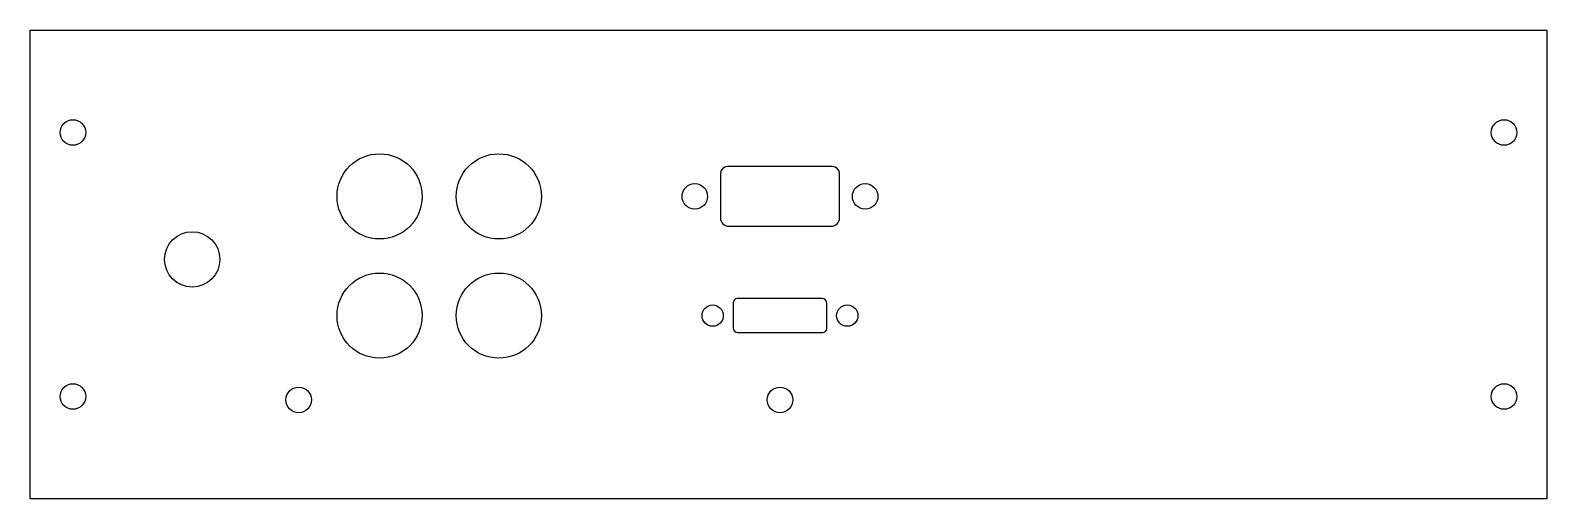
# Model space of a CAD drawing. Header units: millimetres. Extents: x 60 to 238, y 78 to 132.
import ezdxf

# ---------------------------------------------------------------- set-up
doc = ezdxf.new("R2010")
doc.units = ezdxf.units.MM
doc.layers.add('View', color=7, linetype='CONTINUOUS')

msp = doc.modelspace()

# ---------------------------------------------------------------- linework, layer by layer
at = {"layer": 'View'}
for p, q in [((59.5, 132.5), (237.5, 132.5)), ((59.5, 77.5), (59.5, 132.5)), ((237.5, 132.5), (237.5, 77.5)), ((153.65, 116.5), (141.35, 116.5)), ((140.5, 115.65), (140.5, 110.49)), ((154.5, 110.49), (154.5, 115.65)), ((141.49, 109.5), (153.51, 109.5)), ((142, 100.514), (142, 97.5657)), ((152.434, 101), (142.486, 101)), ((153, 97.4857), (153, 100.434)), ((142.566, 97), (152.514, 97)), ((237.5, 77.5), (59.5, 77.5))]:
    msp.add_line(p, q, dxfattribs=at)
for centre, radius in [((64.5, 120.5), 1.5), ((232.5, 120.5), 1.5), ((100.5, 113), 5), ((114.5, 113), 5), ((137.5, 113), 1.5), ((157.5, 113), 1.5), ((78.5, 105.6), 3.25), ((100.5, 99), 5), ((114.5, 99), 5), ((139.6, 99), 1.25), ((155.4, 99), 1.25), ((64.5, 89.5), 1.5), ((232.5, 89.5), 1.5), ((91, 89.1), 1.5), ((147.5, 89.1), 1.5)]:
    msp.add_circle(centre, radius, dxfattribs=at)
for centre, radius, start, end in [((141.35, 115.65), 0.8499, 90, 180), ((153.65, 115.65), 0.8499, 0, 90), ((141.49, 110.49), 0.9899, 180, -90), ((153.51, 110.49), 0.9899, -90, 0), ((142.486, 100.514), 0.4857, 90, 180), ((152.434, 100.434), 0.5657, 0, 90), ((142.566, 97.5657), 0.5657, 180, -90), ((152.514, 97.4857), 0.4857, -90, 0)]:
    msp.add_arc(centre, radius, start, end, dxfattribs=at)

doc.saveas('drawing.dxf')
